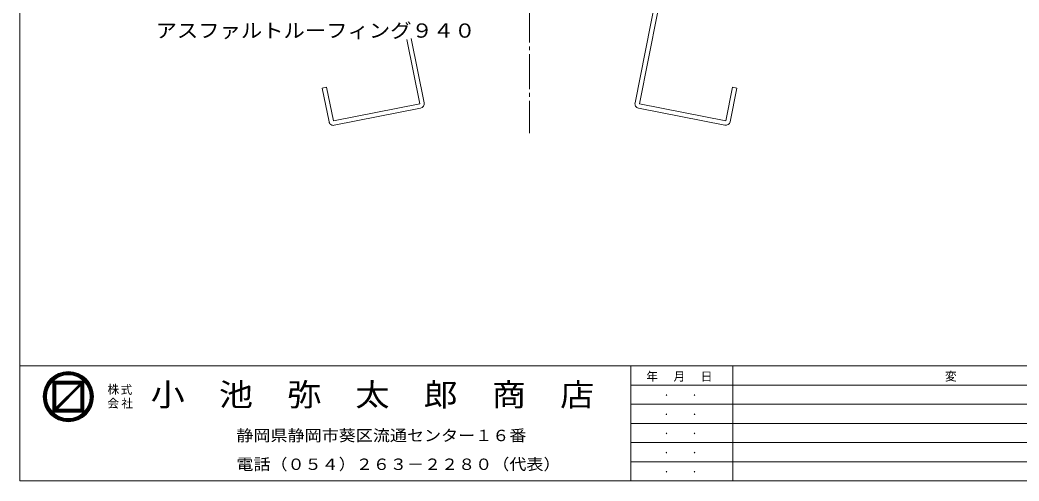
# Model space of a CAD drawing. Units: millimetres, scale not verified. Extents: x -1134 to 2079, y -804 to 1495.
# Drawn here: x -1134 to -619, y 375 to 613 of the extents above; entities that cross this region are included whole.
import ezdxf
from ezdxf.enums import TextEntityAlignment as Align

# ---------------------------------------------------------------- set-up
doc = ezdxf.new("R2010")
doc.units = ezdxf.units.MM
doc.header["$LTSCALE"] = 2
doc.linetypes.add('CHAIN2', pattern=[12, 9, -1, 1, -1])
doc.layers.add('4-0', color=7, linetype='Continuous', lineweight=18)
doc.styles.add('ＭＳ ゴシック', font='')
doc.styles.get('ＭＳ ゴシック').set_extended_font_data('MS Gothic')

msp = doc.modelspace()

# ---------------------------------------------------------------- linework, layer by layer
at = {"layer": '4-0', "color": 2}
for p, q in [((-1134.116, 375.047), (-1134.116, 1495.053)), ((442.773, 434.306), (-1134.116, 434.306)), ((-819.114, 434.306), (-819.114, 375.047)), ((-766.451, 434.306), (-766.451, 375.047)), ((-381.979, 424.43), (-819.114, 424.43)), ((-381.979, 414.553), (-819.114, 414.553)), ((-819.114, 404.677), (442.773, 404.677)), ((-381.979, 394.8), (-819.114, 394.8)), ((-381.979, 384.923), (-819.114, 384.923)), ((-1134.116, 375.047), (442.773, 375.047))]:
    msp.add_line(p, q, dxfattribs=at)
at = {"layer": '4-0', "linetype": 'CHAIN2'}
msp.add_line((-871.301, 858.983), (-871.301, 554.282), dxfattribs=at)
at = {"layer": '4-0', "color": 3}
for p, q in [((-798.213, 663.473), (-816.906, 569.922)), ((-932.316, 603.047), (-925.697, 569.922)), ((-927.952, 569.471), (-934.571, 602.596)), ((-975.94, 577.932), (-972.472, 560.576)), ((-766.662, 577.932), (-770.13, 560.576)), ((-972.472, 560.576), (-927.952, 569.471)), ((-927.501, 567.216), (-972.021, 558.32)), ((-815.101, 567.216), (-770.581, 558.32)), ((-1115.558, 412.675), (-1115.558, 424.909)), ((-1102.758, 424.344), (-1114.992, 412.109)), ((-1102.758, 424.344), (-1102.758, 412.109)), ((-1102.758, 412.109), (-1114.992, 412.109))]:
    msp.add_line(p, q, dxfattribs=at)
at = {"layer": '4-0', "color": 4, "lineweight": 9}
for p, q in [((-1117.158, 426.349), (-1101.158, 426.349)), ((-1117.158, 426.029), (-1101.158, 426.029)), ((-1117.158, 425.709), (-1101.158, 425.709)), ((-1117.158, 425.389), (-1101.158, 425.389)), ((-1117.158, 425.069), (-1101.158, 425.069)), ((-1117.158, 424.749), (-1115.558, 424.749)), ((-1117.158, 424.429), (-1115.558, 424.429)), ((-1117.158, 424.109), (-1115.558, 424.109)), ((-1117.158, 423.789), (-1115.558, 423.789)), ((-1117.158, 423.469), (-1115.558, 423.469)), ((-1117.158, 423.149), (-1115.558, 423.149)), ((-1117.158, 422.829), (-1115.558, 422.829)), ((-1115.558, 424.909), (-1115.558, 425.232)), ((-1105.403, 422.829), (-1104.272, 422.829)), ((-1105.083, 423.149), (-1103.952, 423.149)), ((-1104.764, 423.469), (-1103.632, 423.469)), ((-1104.443, 423.789), (-1103.312, 423.789)), ((-1104.123, 424.109), (-1102.992, 424.109)), ((-1103.803, 424.429), (-1101.158, 424.429)), ((-1103.483, 424.749), (-1101.158, 424.749)), ((-1102.758, 424.109), (-1101.158, 424.109)), ((-1102.758, 423.789), (-1101.158, 423.789)), ((-1102.758, 423.469), (-1101.158, 423.469)), ((-1102.758, 423.149), (-1101.158, 423.149)), ((-1102.758, 422.829), (-1101.158, 422.829)), ((-1117.158, 422.509), (-1115.558, 422.509)), ((-1117.158, 422.189), (-1115.558, 422.189)), ((-1117.158, 421.869), (-1115.558, 421.869)), ((-1117.158, 421.549), (-1115.558, 421.549)), ((-1117.158, 421.229), (-1115.558, 421.229)), ((-1117.158, 420.909), (-1115.558, 420.909)), ((-1117.158, 420.589), (-1115.558, 420.589)), ((-1117.158, 420.269), (-1115.558, 420.269)), ((-1117.158, 419.949), (-1115.558, 419.949)), ((-1117.158, 419.629), (-1115.558, 419.629)), ((-1117.158, 419.309), (-1115.558, 419.309)), ((-1117.158, 418.989), (-1115.558, 418.989)), ((-1117.158, 418.669), (-1115.558, 418.669)), ((-1117.158, 418.349), (-1115.558, 418.349)), ((-1117.158, 418.029), (-1115.558, 418.029)), ((-1117.158, 417.709), (-1115.558, 417.709)), ((-1117.158, 417.389), (-1115.558, 417.389)), ((-1110.843, 417.389), (-1109.712, 417.389)), ((-1110.523, 417.709), (-1109.392, 417.709)), ((-1110.203, 418.029), (-1109.072, 418.029)), ((-1109.883, 418.349), (-1108.752, 418.349)), ((-1109.563, 418.669), (-1108.432, 418.669)), ((-1109.243, 418.989), (-1108.112, 418.989)), ((-1108.923, 419.309), (-1107.792, 419.309)), ((-1108.603, 419.629), (-1107.472, 419.629)), ((-1108.283, 419.949), (-1107.152, 419.949)), ((-1107.963, 420.269), (-1106.832, 420.269)), ((-1107.643, 420.589), (-1106.512, 420.589)), ((-1107.324, 420.909), (-1106.192, 420.909)), ((-1107.003, 421.229), (-1105.872, 421.229)), ((-1106.683, 421.549), (-1105.552, 421.549)), ((-1106.363, 421.869), (-1105.232, 421.869)), ((-1106.043, 422.189), (-1104.912, 422.189)), ((-1105.723, 422.509), (-1104.592, 422.509)), ((-1102.758, 422.509), (-1101.158, 422.509)), ((-1102.758, 422.189), (-1101.158, 422.189)), ((-1102.758, 421.869), (-1101.158, 421.869)), ((-1102.758, 421.549), (-1101.158, 421.549)), ((-1102.758, 421.229), (-1101.158, 421.229)), ((-1102.758, 420.909), (-1101.158, 420.909)), ((-1102.758, 420.589), (-1101.158, 420.589)), ((-1102.758, 420.269), (-1101.158, 420.269)), ((-1102.758, 419.949), (-1101.158, 419.949)), ((-1102.758, 419.629), (-1101.158, 419.629)), ((-1102.758, 419.309), (-1101.158, 419.309)), ((-1102.758, 418.989), (-1101.158, 418.989)), ((-1102.758, 418.669), (-1101.158, 418.669)), ((-1102.758, 418.349), (-1101.158, 418.349)), ((-1102.758, 418.029), (-1101.158, 418.029)), ((-1102.758, 417.709), (-1101.158, 417.709)), ((-1102.758, 417.389), (-1101.158, 417.389)), ((-1117.158, 417.069), (-1115.558, 417.069)), ((-1117.158, 416.749), (-1115.558, 416.749)), ((-1117.158, 416.429), (-1115.558, 416.429)), ((-1117.158, 416.109), (-1115.558, 416.109)), ((-1117.158, 415.789), (-1115.558, 415.789)), ((-1117.158, 415.469), (-1115.558, 415.469)), ((-1117.158, 415.149), (-1115.558, 415.149)), ((-1117.158, 414.829), (-1115.558, 414.829)), ((-1117.158, 414.509), (-1115.558, 414.509)), ((-1117.158, 414.189), (-1115.558, 414.189)), ((-1117.158, 413.869), (-1115.558, 413.869)), ((-1117.158, 413.549), (-1115.558, 413.549)), ((-1117.158, 413.229), (-1115.558, 413.229)), ((-1117.158, 412.909), (-1115.558, 412.909)), ((-1117.158, 412.589), (-1114.512, 412.589)), ((-1117.158, 412.269), (-1114.832, 412.269)), ((-1115.323, 412.909), (-1114.192, 412.909)), ((-1115.003, 413.229), (-1113.872, 413.229)), ((-1114.683, 413.549), (-1113.552, 413.549)), ((-1114.363, 413.869), (-1113.232, 413.869)), ((-1114.043, 414.189), (-1112.912, 414.189)), ((-1113.723, 414.509), (-1112.592, 414.509)), ((-1113.403, 414.829), (-1112.272, 414.829)), ((-1113.083, 415.149), (-1111.952, 415.149)), ((-1112.763, 415.469), (-1111.632, 415.469)), ((-1112.443, 415.789), (-1111.312, 415.789)), ((-1112.123, 416.109), (-1110.992, 416.109)), ((-1111.803, 416.429), (-1110.672, 416.429)), ((-1111.483, 416.749), (-1110.352, 416.749)), ((-1111.163, 417.069), (-1110.032, 417.069)), ((-1102.758, 417.069), (-1101.158, 417.069)), ((-1102.758, 416.749), (-1101.158, 416.749)), ((-1102.758, 416.429), (-1101.158, 416.429)), ((-1102.758, 416.109), (-1101.158, 416.109)), ((-1102.758, 415.789), (-1101.158, 415.789)), ((-1102.758, 415.469), (-1101.158, 415.469)), ((-1102.758, 415.149), (-1101.158, 415.149)), ((-1102.758, 414.829), (-1101.158, 414.829)), ((-1102.758, 414.509), (-1101.158, 414.509)), ((-1102.758, 414.189), (-1101.158, 414.189)), ((-1102.758, 413.869), (-1101.158, 413.869)), ((-1102.758, 413.549), (-1101.158, 413.549)), ((-1102.758, 413.229), (-1101.158, 413.229)), ((-1102.758, 412.909), (-1101.158, 412.909)), ((-1102.758, 412.589), (-1101.158, 412.589)), ((-1102.758, 412.269), (-1101.158, 412.269)), ((-1117.158, 411.949), (-1101.158, 411.949)), ((-1117.158, 411.629), (-1101.158, 411.629)), ((-1117.158, 411.309), (-1101.158, 411.309)), ((-1117.158, 410.989), (-1101.158, 410.989)), ((-1117.158, 410.669), (-1101.158, 410.669))]:
    msp.add_line(p, q, dxfattribs=at)
at = {"layer": '4-0', "color": 3}
for points in [[(-770.13, 560.576), (-814.65, 569.471), (-795.958, 663.022)], [(-974.727, 560.125), (-978.196, 577.482), (-975.94, 577.932)], [(-767.875, 560.125), (-764.407, 577.482), (-766.662, 577.932)], [(-1115.558, 424.909), (-1103.323, 424.909), (-1115.558, 412.675)]]:
    msp.add_lwpolyline(points, dxfattribs=at)
msp.add_lwpolyline([(-1117.158, 410.509), (-1117.158, 426.509), (-1101.158, 426.509), (-1101.158, 410.509)], close=True, dxfattribs=at)
for radius in [12.914, 11.314]:
    msp.add_circle((-1109.158, 418.509), radius, dxfattribs=at)
at = {"layer": '4-0', "color": 4, "lineweight": 9}
for radius in [12.754, 12.434, 12.114, 11.794, 11.474]:
    msp.add_circle((-1109.158, 418.509), radius, dxfattribs=at)
at = {"layer": '4-0', "color": 3}
for centre, start, end in [((-927.952, 569.471), 281.29941, 11.29941), ((-814.65, 569.471), 168.7003, 258.7003), ((-972.472, 560.576), 191.29941, 281.29941), ((-770.13, 560.576), 258.7003, 348.7003)]:
    msp.add_arc(centre, 2.3, start, end, dxfattribs=at)

# ---------------------------------------------------------------- texts
at = {"layer": '4-0', "color": 2, "style": 'ＭＳ ゴシック', "width": 1.1}
msp.add_text('アスファルトルーフィング９４０', height=7.331, dxfattribs=at).set_placement((-1064.174, 601.28), align=Align.BOTTOM_LEFT)
at = {"layer": '4-0', "style": 'ＭＳ ゴシック'}
for s, p in [('株', (-1088.973, 418.764)), ('式', (-1082.223, 418.564)), ('会', (-1089.023, 411.514)), ('社', (-1081.823, 411.514))]:
    msp.add_text(s, height=4.399, dxfattribs=at).set_placement(p, align=Align.BOTTOM_LEFT)
at = {"layer": '4-0', "color": 6, "style": 'ＭＳ ゴシック', "width": 1.1}
msp.add_text('小\u3000池\u3000弥\u3000太\u3000郎\u3000商\u3000店', height=11.73, dxfattribs=at).set_placement((-1066.728, 410.176), align=Align.BOTTOM_LEFT)
at = {"layer": '4-0', "color": 3, "style": 'ＭＳ ゴシック', "width": 1.1}
for s, p in [('静岡県静岡市葵区流通センター１６番', (-1022.521, 393.815)), ('電話（０５４）２６３－２２８０（代表）', (-1022.517, 378.982))]:
    msp.add_text(s, height=5.865, dxfattribs=at).set_placement(p, align=Align.BOTTOM_LEFT)
at = {"layer": '4-0', "char_height": 4.399, "attachment_point": 7, "style": 'ＭＳ ゴシック'}
for s, insert in [('\\T1.17;年\u3000月\u3000日', (-811.067, 426.201)), ('\\T1.17;変\u3000\u3000\u3000\u3000\u3000\u3000更\u3000\u3000\u3000\u3000\u3000\u3000記\u3000\u3000\u3000\u3000\u3000\u3000事', (-657.017, 426.266)), ('\\T1.27;\\W0.95;.\\~\u3000.\u3000\\~', (-802.095, 418.883)), ('\\T1.27;\\W0.95;.\\~\u3000.\u3000\\~', (-802.095, 409.006)), ('\\T1.27;\\W0.95;.\\~\u3000.\u3000\\~', (-802.095, 399.129)), ('\\T1.27;\\W0.95;.\\~\u3000.\u3000\\~', (-802.095, 389.253)), ('\\T1.27;\\W0.95;.\\~\u3000.\u3000\\~', (-802.095, 379.376))]:
    msp.add_mtext(s, dxfattribs=dict(at, insert=insert))

doc.saveas('drawing.dxf')
